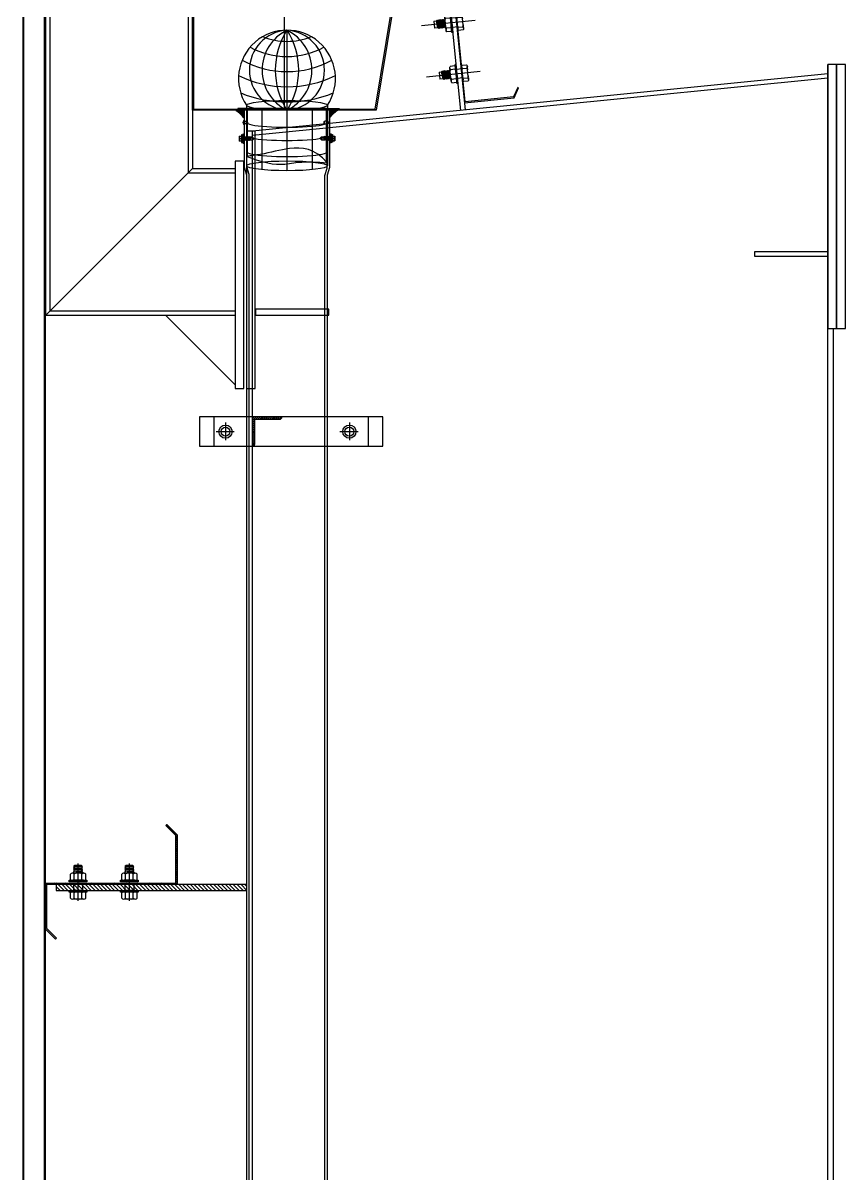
# Model space of a CAD drawing. Header units: inches. Extents: x 315041 to 662841, y -45540 to -35018.
# Drawn here: x 334525.64 to 334536.79, y -35699.84 to -35684.15 of the extents above; entities that cross this region are included whole.
import ezdxf

# ---------------------------------------------------------------- set-up
doc = ezdxf.new("R2010")
doc.units = ezdxf.units.IN
doc.header["$MEASUREMENT"] = 0
doc.linetypes.add('CENTER2', pattern=[28.575, 19.05, -3.175, 3.175, -3.175])
for name, color, linetype in [('2', 2, 'Continuous'), ('251', 251, 'Continuous'), ('2NET-VE', 8, 'Continuous'), ('3', 3, 'Continuous'), ('5', 5, 'Continuous'), ('6', 6, 'Continuous'), ('7', 7, 'Continuous'), ('8', 8, 'Continuous'), ('9', 9, 'Continuous'), ('DOWNPOUT', 52, 'Continuous'), ('flashing', 6, 'Continuous'), ('GIANG', 1, 'Continuous'), ('STRUCTURE', 1, 'Continuous')]:
    doc.layers.add(name, color=color, linetype=linetype)

# ---------------------------------------------------------------- blocks, each defined once
blk = doc.blocks.new('*U235')
at = {"layer": '2NET-VE', "ltscale": 0.5}
for p, q in [((0, 8.3), (9.5, 8.3)), ((22.9, 7.4), (22.9, 7.4)), ((0, -8.3), (9.5, -8.3)), ((22.9, -7.4), (22.9, -7.4))]:
    blk.add_line(p, q, dxfattribs=at)
at = {"layer": '7', "linetype": 'Continuous'}
for p, q in [((21.9, 6.4), (23.1, 7.7)), ((22.3, -6.4), (23.8, 6.4)), ((23.1, 7.7), (23.8, 6.4)), ((23.8, 6.4), (25.1, 7.7)), ((24.3, -6.4), (25.8, 6.4)), ((25.1, 7.7), (25.8, 6.4)), ((25.8, 6.4), (27, 7.7)), ((26.2, -6.4), (27.7, 6.4)), ((27, 7.7), (27.7, 6.4)), ((27.7, 6.4), (28.9, 7.7)), ((28.1, -6.4), (29.6, 6.4)), ((28.9, 7.7), (29.6, 6.4)), ((29.6, 6.4), (30.9, 7.7)), ((30.1, -6.4), (31.6, 6.4)), ((30.1, -6.4), (31.6, 6.4)), ((30.9, 7.7), (31.6, 6.4)), ((31.6, 6.4), (32.8, 7.7)), ((32, -6.4), (33.5, 6.4)), ((32.8, 7.7), (33.5, 6.4)), ((33.5, 6.4), (34.7, 7.7)), ((33.9, -6.4), (35.4, 6.4)), ((33.9, -6.4), (35.4, 6.4)), ((33.9, -6.4), (35.4, 6.4)), ((34.7, 7.7), (35.4, 6.4)), ((35.4, 6.4), (36.7, 7.7)), ((35.9, -6.4), (37.4, 6.4)), ((36.7, 7.7), (37.4, 6.4)), ((41.9, 6.4), (37.4, 6.4)), ((41.9, 6.4), (41.9, -6.4)), ((22.1, -6.4), (21.7, -6.4)), ((22.3, -6.4), (21.9, -6.4)), ((22.3, -6.4), (23.1, -7.7)), ((23.1, -7.7), (24.3, -6.4)), ((24.3, -6.4), (25, -7.7)), ((25, -7.7), (26.2, -6.4)), ((26.2, -6.4), (26.9, -7.7)), ((26.9, -7.7), (28.1, -6.4)), ((28.1, -6.4), (28.9, -7.7)), ((28.9, -7.7), (30.1, -6.4)), ((30.1, -6.4), (30.8, -7.7)), ((30.8, -7.7), (32, -6.4)), ((32, -6.4), (32.7, -7.7)), ((32.7, -7.7), (33.9, -6.4)), ((33.9, -6.4), (34.7, -7.7)), ((34.7, -7.7), (35.9, -6.4)), ((35.9, -6.4), (41.9, -6.4))]:
    blk.add_line(p, q, dxfattribs=at)
at = {"layer": '8', "linetype": 'Continuous'}
for p, q in [((-10.2, 8.8), (-10.2, 11.9)), ((-10.2, -11.9), (-10.2, 11.9)), ((-0.9, 14.9), (-9.3, 14.9)), ((-1.4, 8.8), (-8.9, 8.8)), ((0, 8.8), (0, 11.9)), ((0, -11.9), (0, 11.9)), ((9.5, -17.6), (9.5, 17.6)), ((9.5, 17.6), (11.4, 17.6)), ((11.4, -17.6), (11.4, 17.6)), ((11.4, 8.8), (11.4, 11.9)), ((11.4, -11.9), (11.4, 11.9)), ((12.3, 14.9), (20.7, 14.9)), ((12.8, 8.8), (20.3, 8.8)), ((21.7, 8.8), (21.7, 11.9)), ((21.7, -11.9), (21.7, 11.9)), ((-10.2, -8.8), (-10.2, -11.9)), ((-9.3, -14.9), (-0.9, -14.9)), ((-1.4, -8.8), (-8.9, -8.8)), ((0, -8.8), (0, -11.9)), ((9.5, -17.6), (11.4, -17.6)), ((11.4, -8.8), (11.4, -11.9)), ((20.7, -14.9), (12.3, -14.9)), ((12.8, -8.8), (20.3, -8.8)), ((21.7, -8.8), (21.7, -11.9))]:
    blk.add_line(p, q, dxfattribs=at)
at = {"layer": '8', "ltscale": 10}
blk.add_line((-32.8, 0), (65.5, 0), dxfattribs=at)
at = {"layer": '8', "linetype": 'Continuous'}
for centre, radius, start, end in [((-4.7, 11.9), 5.58, 146.602, 180), ((-6.1, 11.9), 4.1, 180, 228.5476), ((-6.1, 5.7), 4.1, 131.4524, 180), ((-4.1, 11.9), 4.1, 311.4524, 0), ((-4.1, 5.7), 4.1, 0, 48.5476), ((-5.6, 11.9), 5.58, 0, 33.398), ((17, 11.9), 5.58, 146.602, 180), ((15.5, 11.9), 4.1, 180, 228.5476), ((15.5, 5.7), 4.1, 131.4524, 180), ((17.6, 11.9), 4.1, 311.4524, 0), ((17.6, 5.7), 4.1, 0, 48.5476), ((16.1, 11.9), 5.58, 0, 33.398), ((-6.1, -5.7), 4.1, 180, 228.5476), ((-6.1, -11.9), 4.1, 131.4524, 180), ((-4.7, -11.9), 5.58, 180, 213.398), ((-4.1, -5.7), 4.1, 311.4524, 0), ((-4.1, -11.9), 4.1, 0, 48.5476), ((-5.6, -11.9), 5.58, 326.602, 0), ((15.5, -5.7), 4.1, 180, 228.5476), ((15.5, -11.9), 4.1, 131.4524, 180), ((17, -11.9), 5.58, 180, 213.398), ((17.6, -5.7), 4.1, 311.4524, 0), ((17.6, -11.9), 4.1, 0, 48.5476), ((16.1, -11.9), 5.58, 326.602, 0)]:
    blk.add_arc(centre, radius, start, end, dxfattribs=at)
blk = doc.blocks.new('*U234')
at = {"layer": '2NET-VE', "ltscale": 0.5}
for p, q in [((0, 8.3), (9.5, 8.3)), ((22.9, 7.4), (22.9, 7.4)), ((0, -8.3), (9.5, -8.3)), ((22.9, -7.4), (22.9, -7.4))]:
    blk.add_line(p, q, dxfattribs=at)
at = {"layer": '7', "linetype": 'Continuous'}
for p, q in [((21.9, 6.4), (23.1, 7.7)), ((22.3, -6.4), (23.8, 6.4)), ((23.1, 7.7), (23.8, 6.4)), ((23.8, 6.4), (25.1, 7.7)), ((24.3, -6.4), (25.8, 6.4)), ((25.1, 7.7), (25.8, 6.4)), ((25.8, 6.4), (27, 7.7)), ((26.2, -6.4), (27.7, 6.4)), ((27, 7.7), (27.7, 6.4)), ((27.7, 6.4), (28.9, 7.7)), ((28.1, -6.4), (29.6, 6.4)), ((28.9, 7.7), (29.6, 6.4)), ((29.6, 6.4), (30.9, 7.7)), ((30.1, -6.4), (31.6, 6.4)), ((30.1, -6.4), (31.6, 6.4)), ((30.9, 7.7), (31.6, 6.4)), ((31.6, 6.4), (32.8, 7.7)), ((32, -6.4), (33.5, 6.4)), ((32.8, 7.7), (33.5, 6.4)), ((33.5, 6.4), (34.7, 7.7)), ((33.9, -6.4), (35.4, 6.4)), ((33.9, -6.4), (35.4, 6.4)), ((33.9, -6.4), (35.4, 6.4)), ((34.7, 7.7), (35.4, 6.4)), ((35.4, 6.4), (36.7, 7.7)), ((35.9, -6.4), (37.4, 6.4)), ((36.7, 7.7), (37.4, 6.4)), ((41.9, 6.4), (37.4, 6.4)), ((41.9, 6.4), (41.9, -6.4)), ((22.1, -6.4), (21.7, -6.4)), ((22.3, -6.4), (21.9, -6.4)), ((22.3, -6.4), (23.1, -7.7)), ((23.1, -7.7), (24.3, -6.4)), ((24.3, -6.4), (25, -7.7)), ((25, -7.7), (26.2, -6.4)), ((26.2, -6.4), (26.9, -7.7)), ((26.9, -7.7), (28.1, -6.4)), ((28.1, -6.4), (28.9, -7.7)), ((28.9, -7.7), (30.1, -6.4)), ((30.1, -6.4), (30.8, -7.7)), ((30.8, -7.7), (32, -6.4)), ((32, -6.4), (32.7, -7.7)), ((32.7, -7.7), (33.9, -6.4)), ((33.9, -6.4), (34.7, -7.7)), ((34.7, -7.7), (35.9, -6.4)), ((35.9, -6.4), (41.9, -6.4))]:
    blk.add_line(p, q, dxfattribs=at)
at = {"layer": '8', "linetype": 'Continuous'}
for p, q in [((-10.2, 8.8), (-10.2, 11.9)), ((-10.2, -11.9), (-10.2, 11.9)), ((-0.9, 14.9), (-9.3, 14.9)), ((-1.4, 8.8), (-8.9, 8.8)), ((0, 8.8), (0, 11.9)), ((0, -11.9), (0, 11.9)), ((9.5, -17.6), (9.5, 17.6)), ((9.5, 17.6), (11.4, 17.6)), ((11.4, -17.6), (11.4, 17.6)), ((11.4, 8.8), (11.4, 11.9)), ((11.4, -11.9), (11.4, 11.9)), ((12.3, 14.9), (20.7, 14.9)), ((12.8, 8.8), (20.3, 8.8)), ((21.7, 8.8), (21.7, 11.9)), ((21.7, -11.9), (21.7, 11.9)), ((-10.2, -8.8), (-10.2, -11.9)), ((-9.3, -14.9), (-0.9, -14.9)), ((-1.4, -8.8), (-8.9, -8.8)), ((0, -8.8), (0, -11.9)), ((9.5, -17.6), (11.4, -17.6)), ((11.4, -8.8), (11.4, -11.9)), ((20.7, -14.9), (12.3, -14.9)), ((12.8, -8.8), (20.3, -8.8)), ((21.7, -8.8), (21.7, -11.9))]:
    blk.add_line(p, q, dxfattribs=at)
at = {"layer": '8', "ltscale": 10}
blk.add_line((-32.8, 0), (65.5, 0), dxfattribs=at)
at = {"layer": '8', "linetype": 'Continuous'}
for centre, radius, start, end in [((-4.7, 11.9), 5.58, 146.602, 180), ((-6.1, 11.9), 4.1, 180, 228.5476), ((-6.1, 5.7), 4.1, 131.4524, 180), ((-4.1, 11.9), 4.1, 311.4524, 0), ((-4.1, 5.7), 4.1, 0, 48.5476), ((-5.6, 11.9), 5.58, 0, 33.398), ((17, 11.9), 5.58, 146.602, 180), ((15.5, 11.9), 4.1, 180, 228.5476), ((15.5, 5.7), 4.1, 131.4524, 180), ((17.6, 11.9), 4.1, 311.4524, 0), ((17.6, 5.7), 4.1, 0, 48.5476), ((16.1, 11.9), 5.58, 0, 33.398), ((-6.1, -5.7), 4.1, 180, 228.5476), ((-6.1, -11.9), 4.1, 131.4524, 180), ((-4.7, -11.9), 5.58, 180, 213.398), ((-4.1, -5.7), 4.1, 311.4524, 0), ((-4.1, -11.9), 4.1, 0, 48.5476), ((-5.6, -11.9), 5.58, 326.602, 0), ((15.5, -5.7), 4.1, 180, 228.5476), ((15.5, -11.9), 4.1, 131.4524, 180), ((17, -11.9), 5.58, 180, 213.398), ((17.6, -5.7), 4.1, 311.4524, 0), ((17.6, -11.9), 4.1, 0, 48.5476), ((16.1, -11.9), 5.58, 326.602, 0)]:
    blk.add_arc(centre, radius, start, end, dxfattribs=at)
blk = doc.blocks.new('XM150')
at = {"layer": '2', "ltscale": 0.015}
for p, q in [((68.9, 180), (0.9, 180)), ((0.9, 1.1), (0.9, 180)), ((2, 178.9), (2, 0)), ((2, 178.9), (68.3, 178.9)), ((75.4, 166.5), (68.3, 178.9)), ((68.9, 180), (76.4, 167)), ((76.4, 167), (75.4, 166.5)), ((-73.5, 13), (-72.5, 13.5)), ((-66, 0), (-73.5, 13)), ((-72.5, 13.5), (-65.4, 1.1)), ((2, 0), (-66, 0)), ((-65.4, 1.1), (0.9, 1.1))]:
    blk.add_line(p, q, dxfattribs=at)
at = {"layer": '5'}
blk.add_lwpolyline([(8, -10), (8, 140), (2, 140), (2, -10), (8, -10)], close=True, dxfattribs=at)
at = {"layer": 'GIANG', "xscale": 0.7499999999999999, "yscale": 0.7499999999999999, "zscale": 0.7499999999999999}
for name, p in [('*U235', (0.9, 110)), ('*U234', (0.9, 40))]:
    blk.add_blockref(name, p, dxfattribs=at)
blk = doc.blocks.new('*U246')
at = {"layer": '2', "xscale": 0.008333333333333337, "yscale": 0.008333333333333337, "zscale": 0.008333333333333337, "rotation": 8.530765610063296}
blk.add_blockref('XM150', (0.118, -0.699), dxfattribs=at)
blk = doc.blocks.new('*U247')
at = {"layer": '2', "color": 0, "linetype": 'ByBlock', "lineweight": -2, "transparency": 16777216}
blk.add_blockref('*U246', (0, 0), dxfattribs=at)
blk = doc.blocks.new('*U240')
at = {"layer": '2', "xscale": 0.008333333333333337, "yscale": 0.008333333333333337, "zscale": 0.008333333333333337, "rotation": 8.530765610063296}
blk.add_blockref('XM150', (0.118, -0.699), dxfattribs=at)
blk = doc.blocks.new('*U241')
at = {"layer": '2', "color": 0, "linetype": 'ByBlock', "lineweight": -2, "transparency": 16777216}
blk.add_blockref('*U240', (0, 0), dxfattribs=at)
blk = doc.blocks.new('A$C6A7930B6')
at = {"layer": '2'}
h = blk.add_hatch(dxfattribs=at)
h.set_pattern_fill('ANSI31', color=256, scale=0.125, angle=-90, style=0)
h.set_pattern_definition([(315, (3303.04439, 11524.56439), (0.011048543456, 0.011048543456), [])])
h.paths.add_polyline_path([(1.5, 1.185), (1.5, 0.619), (0.016, 0.619), (0.016, 0.124), (0.129, 0.011), (0.118, 0), (0, 0.118), (0, 0.635), (1.484, 0.635), (1.484, 1.179), (1.371, 1.292), (1.382, 1.303)])
at = {"layer": '251'}
h = blk.add_hatch(color=256, dxfattribs=at)
h.paths.add_polyline_path([(0.314, 0.668), (0.31, 0.668, 0.192582), (0.332, 0.676, 0.192582), (0.353, 0.668)])
h.paths.add_polyline_path([(0.397, 0.668, 0.192582), (0.418, 0.676, 0.192582), (0.44, 0.668)])
h = blk.add_hatch(color=256, dxfattribs=at)
h.paths.add_polyline_path([(0.898, 0.668), (0.893, 0.668, 0.192582), (0.915, 0.676, 0.192582), (0.937, 0.668)])
h.paths.add_polyline_path([(0.98, 0.668, 0.192582), (1.002, 0.676, 0.192582), (1.023, 0.668)])
h = blk.add_hatch(color=256, dxfattribs=at)
h.paths.add_polyline_path([(0.314, 0.455), (0.31, 0.455, 0.192582), (0.332, 0.464, 0.192582), (0.353, 0.455)])
h.paths.add_polyline_path([(0.397, 0.455, 0.192582), (0.418, 0.464, 0.192582), (0.44, 0.455)])
h = blk.add_hatch(color=256, dxfattribs=at)
h.paths.add_polyline_path([(0.898, 0.455), (0.893, 0.455, 0.192582), (0.915, 0.464, 0.192582), (0.937, 0.455)])
h.paths.add_polyline_path([(0.98, 0.455, 0.192582), (1.002, 0.464, 0.192582), (1.023, 0.455)])
at = {"layer": '9', "linetype": 'Continuous'}
h = blk.add_hatch(dxfattribs=at)
h.set_pattern_fill('ANSI31', color=250, scale=0.25, angle=-90, style=0)
h.set_pattern_definition([(315, (3302.900187, 11527.014995), (0.02209708691, 0.02209708691), [])])
h.paths.add_polyline_path([(2.292, 0.552), (2.292, 0.619), (0.125, 0.619), (0.125, 0.552)])
at = {"layer": '2'}
blk.add_lwpolyline([(1.5, 1.185), (1.5, 0.619), (0.016, 0.619), (0.016, 0.124), (0.129, 0.011), (0.118, 0), (0, 0.118), (0, 0.635), (1.484, 0.635), (1.484, 1.179), (1.371, 1.292), (1.382, 1.303)], close=True, dxfattribs=at)
at = {"layer": '5', "linetype": 'CENTER2', "ltscale": 0.2}
for p, q in [((0.375, 0.436), (0.375, 0.859)), ((0.958, 0.436), (0.958, 0.859))]:
    blk.add_line(p, q, dxfattribs=at)
at = {"layer": '6'}
blk.add_lwpolyline([(2.292, 0.552), (2.292, 0.619), (0.125, 0.619), (0.125, 0.552), (2.292, 0.552)], dxfattribs=at)
at = {"layer": '8'}
for p, q in [((0.335, 0.832), (0.325, 0.824)), ((0.325, 0.824), (0.335, 0.817)), ((0.415, 0.837), (0.335, 0.837)), ((0.335, 0.832), (0.335, 0.837)), ((0.335, 0.832), (0.375, 0.835)), ((0.375, 0.837), (0.375, 0.835)), ((0.375, 0.835), (0.375, 0.837)), ((0.415, 0.837), (0.42, 0.83)), ((0.42, 0.83), (0.415, 0.825)), ((0.918, 0.832), (0.908, 0.824)), ((0.908, 0.824), (0.918, 0.817)), ((0.998, 0.837), (0.918, 0.837)), ((0.918, 0.832), (0.918, 0.837)), ((0.918, 0.832), (0.958, 0.835)), ((0.958, 0.837), (0.958, 0.835)), ((0.958, 0.835), (0.958, 0.837)), ((0.998, 0.837), (1.003, 0.83)), ((1.003, 0.83), (0.998, 0.825)), ((0.288, 0.676), (0.288, 0.739)), ((0.44, 0.748), (0.31, 0.748)), ((0.436, 0.668), (0.314, 0.668)), ((0.335, 0.772), (0.325, 0.764)), ((0.325, 0.764), (0.325, 0.748)), ((0.332, 0.676), (0.332, 0.739)), ((0.332, 0.676), (0.332, 0.739)), ((0.35, 0.759), (0.415, 0.765)), ((0.425, 0.759), (0.35, 0.759)), ((0.415, 0.78), (0.425, 0.774)), ((0.425, 0.774), (0.415, 0.765)), ((0.415, 0.765), (0.425, 0.759)), ((0.418, 0.676), (0.418, 0.739)), ((0.425, 0.759), (0.425, 0.748)), ((0.462, 0.676), (0.462, 0.739)), ((0.872, 0.676), (0.872, 0.739)), ((1.023, 0.748), (0.893, 0.748)), ((1.019, 0.668), (0.898, 0.668)), ((0.918, 0.772), (0.908, 0.764)), ((0.908, 0.764), (0.908, 0.748)), ((0.915, 0.676), (0.915, 0.739)), ((0.915, 0.676), (0.915, 0.739)), ((0.933, 0.759), (0.998, 0.765)), ((1.008, 0.759), (0.933, 0.759)), ((0.998, 0.78), (1.008, 0.774)), ((1.008, 0.774), (0.998, 0.765)), ((0.998, 0.765), (1.008, 0.759)), ((1.002, 0.676), (1.002, 0.739)), ((1.008, 0.759), (1.008, 0.748)), ((1.045, 0.676), (1.045, 0.739)), ((0.288, 0.464), (0.288, 0.526)), ((0.44, 0.535), (0.31, 0.535)), ((0.436, 0.552), (0.314, 0.552)), ((0.325, 0.635), (0.325, 0.552)), ((0.332, 0.464), (0.332, 0.526)), ((0.332, 0.464), (0.332, 0.526)), ((0.418, 0.464), (0.418, 0.526)), ((0.425, 0.635), (0.425, 0.552)), ((0.462, 0.464), (0.462, 0.526)), ((0.872, 0.464), (0.872, 0.526)), ((1.023, 0.535), (0.893, 0.535)), ((1.019, 0.552), (0.898, 0.552)), ((0.908, 0.635), (0.908, 0.552)), ((0.915, 0.464), (0.915, 0.526)), ((0.915, 0.464), (0.915, 0.526)), ((1.002, 0.464), (1.002, 0.526)), ((1.008, 0.635), (1.008, 0.552)), ((1.045, 0.464), (1.045, 0.526)), ((0.436, 0.455), (0.314, 0.455)), ((1.019, 0.455), (0.898, 0.455))]:
    blk.add_line(p, q, dxfattribs=at)
for points in [[(0.335, 0.817), (0.325, 0.809), (0.335, 0.802), (0.415, 0.81), (0.425, 0.819), (0.415, 0.825)], [(0.335, 0.802), (0.325, 0.794), (0.335, 0.787), (0.415, 0.795), (0.425, 0.804), (0.415, 0.81)], [(0.335, 0.787), (0.325, 0.779), (0.335, 0.772), (0.415, 0.78), (0.425, 0.789), (0.415, 0.795)], [(0.918, 0.817), (0.908, 0.809), (0.918, 0.802), (0.998, 0.81), (1.008, 0.819), (0.998, 0.825)], [(0.918, 0.802), (0.908, 0.794), (0.918, 0.787), (0.998, 0.795), (1.008, 0.804), (0.998, 0.81)], [(0.918, 0.787), (0.908, 0.779), (0.918, 0.772), (0.998, 0.78), (1.008, 0.789), (0.998, 0.795)], [(0.275, 0.65), (0.275, 0.668), (0.475, 0.668), (0.475, 0.65)], [(0.859, 0.65), (0.859, 0.668), (1.058, 0.668), (1.058, 0.65)], [(0.275, 0.535), (0.275, 0.552), (0.475, 0.552), (0.475, 0.535)], [(0.859, 0.535), (0.859, 0.552), (1.058, 0.552), (1.058, 0.535)]]:
    blk.add_lwpolyline(points, close=True, dxfattribs=at)
for centre, start, end in [((0.31, 0.716), 46.3972, 133.6028), ((0.31, 0.699), 226.3972, 313.6028), ((0.353, 0.716), 90, 133.6028), ((0.353, 0.699), 226.3972, 270), ((0.397, 0.716), 46.3972, 90), ((0.397, 0.699), 270, 313.6028), ((0.44, 0.716), 46.3972, 133.6028), ((0.44, 0.699), 226.3972, 313.6028), ((0.893, 0.716), 46.3972, 133.6028), ((0.893, 0.699), 226.3972, 313.6028), ((0.937, 0.716), 90, 133.6028), ((0.937, 0.699), 226.3972, 270), ((0.98, 0.716), 46.3972, 90), ((0.98, 0.699), 270, 313.6028), ((1.023, 0.716), 46.3972, 133.6028), ((1.023, 0.699), 226.3972, 313.6028), ((0.31, 0.503), 46.3972, 133.6028), ((0.353, 0.503), 90, 133.6028), ((0.397, 0.503), 46.3972, 90), ((0.44, 0.503), 46.3972, 133.6028), ((0.893, 0.503), 46.3972, 133.6028), ((0.937, 0.503), 90, 133.6028), ((0.98, 0.503), 46.3972, 90), ((1.023, 0.503), 46.3972, 133.6028), ((0.31, 0.486), 226.3972, 313.6028), ((0.353, 0.486), 226.3972, 270), ((0.397, 0.486), 270, 313.6028), ((0.44, 0.486), 226.3972, 313.6028), ((0.893, 0.486), 226.3972, 313.6028), ((0.937, 0.486), 226.3972, 270), ((0.98, 0.486), 270, 313.6028), ((1.023, 0.486), 226.3972, 313.6028)]:
    blk.add_arc(centre, 0.0314, start, end, dxfattribs=at)
blk = doc.blocks.new('A$C3213453A')
at = {"layer": '2'}
blk.add_blockref('A$C6A7930B6', (0, 182.776), dxfattribs=at)
blk = doc.blocks.new('Short_Self_drilling')
at = {"layer": 'STRUCTURE', "color": 1, "linetype": 'Continuous'}
for p, q in [((6.4, 1.7), (-6.4, 1.7)), ((5.1, 3.8), (-5.1, 3.8)), ((-2.6, 2.9), (-5.1, 2.9)), ((-3.4, 3.8), (-3.4, 6.8)), ((3, 7.2), (-3, 7.2)), ((2.6, 2.9), (-2.6, 2.9)), ((-2.1, 2.8), (-2.1, 2.9)), ((6.3, 0), (0, 0)), ((2.2, 2.8), (2.2, 2.9)), ((2.2, -0.5), (2.2, 0)), ((5.1, 2.9), (2.6, 2.9)), ((3.4, 3.8), (3.4, 6.8)), ((3, -1.2), (-2.7, -0.2)), ((3, -2.7), (-2.7, -1.8)), ((3, -4.2), (-2.7, -3.3)), ((3, -5.8), (-2.7, -4.8)), ((3, -7.3), (-2.7, -6.3)), ((-1.9, -8), (-2.7, -7.9)), ((-2.1, -1.4), (-2.1, -0.9)), ((-2.1, -2.9), (-2.1, -2.4)), ((-2.1, -4.4), (-2.1, -3.9)), ((-2.1, -6), (-2.1, -5.4)), ((-2.1, -7.5), (-2.1, -7)), ((-2.1, -12.3), (-2.1, -8.5)), ((3, -8.8), (-1.1, -8.1)), ((2.1, -12.3), (2.1, -9.1)), ((2.2, -2), (2.2, -1.5)), ((2.2, -3.6), (2.2, -3)), ((2.2, -5.1), (2.2, -4.6)), ((2.2, -6.6), (2.2, -6.1)), ((2.2, -8.1), (2.2, -7.6))]:
    blk.add_line(p, q, dxfattribs=at)
blk.add_lwpolyline([(6.4, 1.3), (6.4, 1.7), (2.1, 2.8), (-2.1, 2.8), (-6.4, 1.7), (-6.4, 1.3)], close=True, dxfattribs=at)
for points in [[(-6.4, 1.3, -0.088869), (-6.3, 0), (0, 0)], [(-0.1, 3.8), (-0.3, 6.2, 0.338878), (-3.1, 6.2), (-3.3, 3.8)], [(3.3, 3.8), (3.1, 6.2, 0.338878), (0.3, 6.2), (0.1, 3.8)], [(2.1, -12.3), (0.2, -14.2, -0.333596), (-0.2, -14.2), (-2.1, -12.3)], [(-0.1, -14), (-1, -12.2, -0.148657), (-1.4, -11.2), (-2, -7.7, -0.815006), (-1.2, -7.8, 0.150833), (-0.8, -8.7)], [(2.1, -12.3), (1.7, -11.7, 0.52242), (0.9, -11.7), (-0.2, -14.2)]]:
    blk.add_lwpolyline(points, format="xyb", dxfattribs=at)
for points in [[(3, -1.2), (2.2, -1.5), (-2.1, -0.8), (-2.7, -0.2), (-2.4, 0)], [(3, -2.7), (2.2, -3), (-2.1, -2.4), (-2.7, -1.8), (-2.1, -1.4), (2.2, -2), (3, -2.7)], [(3, -4.2), (2.2, -4.6), (-2.1, -3.9), (-2.7, -3.3), (-2.1, -2.9), (2.2, -3.6), (3, -4.2)], [(3, -5.8), (2.2, -6.1), (-2.1, -5.4), (-2.7, -4.8), (-2.1, -4.4), (2.2, -5.1), (3, -5.8)], [(3, -7.3), (2.2, -7.6), (-2.1, -7), (-2.7, -6.3), (-2.1, -6), (2.2, -6.6), (3, -7.3)], [(-1.8, -8.5), (-2.1, -8.5), (-2.7, -7.9), (-2.1, -7.5), (-1.8, -7.5)], [(-1.3, -7.6), (2.2, -8.1), (3, -8.8)], [(-1.2, 0), (2.2, -0.5), (3, -1.2)], [(3, -8.8), (2.2, -9.1), (-0.8, -8.7)]]:
    blk.add_lwpolyline(points, dxfattribs=at)
for centre, radius, start, end in [((-5, 3.3), 0.455, 109.7949, 250.2674), ((-3, 6.8), 0.429, 90.0311, 180.0311), ((3, 6.8), 0.429, 0.0311, 90.0311), ((5.1, 3.3), 0.435, 279.7276, 80.3347), ((10, 0.2), 3.74, 162.2963, 182.6103)]:
    blk.add_arc(centre, radius, start, end, dxfattribs=at)
blk = doc.blocks.new('RIVET')
at = {"color": 8}
for p, q in [((-3.9, 1.1), (-4.2, 0)), ((-4.2, 0), (-3.9, -1.1)), ((-3.9, -1.1), (-3.9, 1.1)), ((-3.5, -1.3), (-3.5, 1.3)), ((-1, -1.2), (-1, 1.3)), ((-1, 1.3), (-0.1, 1.3)), ((0, 1.3), (0, 2.4)), ((0, -1.3), (0, 1.3)), ((0.1, 2.5), (0.1, 2.5)), ((0.1, 2.5), (0.7, 1.4)), ((0.1, -2.5), (0.1, 2.5)), ((0.7, 1.1), (0.7, -1.1)), ((0.9, 0.7), (0.7, 0.7)), ((0.9, -0.7), (0.9, 0.7)), ((-0.1, -1.2), (-1, -1.2)), ((0, -2.4), (0, -1.3)), ((0.7, -1.4), (0.1, -2.5)), ((0.1, -2.5), (0.1, -2.5)), ((0.9, -0.7), (0.7, -0.7))]:
    blk.add_line(p, q, dxfattribs=at)
for centre, radius, start, end in [((-3.4, 0.7), 0.634, 101.5667, 142.2309), ((-2.5, -0.1), 1.78, 64.6352, 125.2369), ((-0.9, 3), 1.71, 240.4783, 268.3625), ((-0.1, 1.3), 0.0625, 270, 0), ((0.1, 2.4), 0.0625, 90, 180), ((0.1, 2.4), 0.0625, 26.5651, 90), ((0.1, 1.1), 0.625, 0, 26.5651), ((5.4, 0.6), 4.45, 179.0778, 187.9518), ((5.8, -0.6), 4.85, 172.415, 180.5555), ((-3.4, -0.7), 0.634, 217.7691, 258.4333), ((-2.5, 0.1), 1.78, 234.7631, 295.3648), ((-0.9, -3), 1.71, 91.6375, 119.5217), ((-0.1, -1.3), 0.0625, 0, 90), ((0.1, -2.4), 0.0625, 180, 270), ((0.1, -2.4), 0.0625, 270, 333.4349), ((0.1, -1.1), 0.625, 333.4349, 0)]:
    blk.add_arc(centre, radius, start, end, dxfattribs=at)
blk = doc.blocks.new('A$C074D4DC8')
at = {"color": 9}
for p, q in [((80, 232.2), (80, 100)), ((13.2, 108.1), (13.2, 8.1)), ((38.4, 101.8), (38.4, 1.8)), ((80, 100), (80, 0)), ((121.6, 101.8), (121.6, 1.8)), ((146.8, 108.1), (146.8, 8.1))]:
    blk.add_line(p, q, dxfattribs=at)
for centre, radius, start, end in [((80, 152.2), 80, 326.5995, 213.4005), ((84.2, 166.1), 66.2, 93.6886, 266.3114), ((112.4, 166.1), 73.6, 116.1115, 243.8885), ((183.7, 166.1), 123, 147.491, 212.509), ((-23.7, 166.1), 123, 327.491, 32.509), ((47.6, 166.1), 73.6, 296.1115, 63.8885), ((75.7, 166.1), 66.2, 273.6886, 86.3114), ((80, 318.7), 105, 247.6912, 292.3088), ((80, 318.7), 130, 241.9999, 298.0001), ((80, 318.7), 155, 241.4707, 298.5293), ((80, 318.7), 180, 243.6718, 296.3282), ((80, 318.7), 205, 248.1186, 291.8814)]:
    blk.add_arc(centre, radius, start, end, dxfattribs=at)
for centre in [(80, 108.1), (80, 8.1)]:
    blk.add_ellipse(centre, major_axis=(-66.8, 0), ratio=0.12167, dxfattribs=at)
for centre in [(80, 79.9), (80, 58.1), (80, 31.6)]:
    blk.add_ellipse(centre, major_axis=(-66.8, 0), ratio=0.12167, start_param=0, end_param=3.141593, dxfattribs=at)
blk = doc.blocks.new('PHEU THU NUOC')
at = {"color": 8}
blk.add_line((312268.65, -34593.71), (312298.08, -34593.71), dxfattribs=at)
for points in [[(312268.65, -34613.62), (312268.65, -34593.71), (312264, -34593.71), (312264, -34593.95), (312268.41, -34593.95), (312268.41, -34613.9)], [(312298.08, -34611.73), (312298.08, -34593.71), (312301.66, -34593.71), (312301.66, -34593.95), (312298.32, -34593.95), (312298.32, -34611.77)]]:
    blk.add_lwpolyline(points, dxfattribs=at)
blk.add_open_spline([(312268.41, -34613.9), (312273.09, -34608.52), (312281.23, -34607.66), (312290.79, -34610.54), (312296.65, -34611.33), (312298.32, -34611.55)], degree=3, knots=[0, 0, 0, 0, 20.015853, 34.788778, 40.675458, 40.675458, 40.675458, 40.675458], dxfattribs=at)
blk.add_spline([(312298.32, -34611.55), (312285.73, -34614.49), (312279.24, -34613.76), (312268.41, -34613.9)], degree=3, dxfattribs=at)
blk = doc.blocks.new('ống xối 111')
h = blk.add_hatch()
h.set_pattern_fill('ANSI31', color=1, scale=0.15, style=0)
h.set_pattern_definition([(45, (315045.45221, -35514.688858), (-0.013258252147, 0.013258252147), [])])
edge = h.paths.add_edge_path()
edge.add_line((325475.469, -36684.83), (325475.069, -36684.83))
edge.add_line((325475.069, -36684.83), (325475.069, -36685.23))
edge.add_arc((325475.069, -36685.2), 0.03, 270, 360)
edge.add_line((325475.099, -36685.2), (325475.099, -36684.86))
edge.add_line((325475.099, -36684.86), (325475.439, -36684.86))
edge.add_arc((325475.439, -36684.83), 0.03, 270, 360)
at = {"layer": '2'}
h = blk.add_hatch(color=142, dxfattribs=at)
edge = h.paths.add_edge_path()
edge.add_arc((325474.616, -36680.987), 0.412, 35.5171, 56.0419)
edge.add_line((325474.847, -36680.645), (325474.952, -36680.645))
edge.add_line((325474.952, -36680.645), (325474.952, -36680.747))
h = blk.add_hatch(color=142, dxfattribs=at)
edge = h.paths.add_edge_path()
edge.add_arc((325474.616, -36680.996), 0.412, 35.5171, 56.0419)
edge.add_line((325474.847, -36680.654), (325474.952, -36680.654))
edge.add_line((325474.952, -36680.654), (325474.952, -36680.756))
h = blk.add_hatch(color=142, dxfattribs=at)
edge = h.paths.add_edge_path()
edge.add_arc((325476.458, -36680.987), 0.412, 483.9581, 504.4829, ccw=False)
edge.add_line((325476.228, -36680.645), (325476.123, -36680.645))
edge.add_line((325476.123, -36680.645), (325476.123, -36680.747))
at = {"color": 2}
blk.add_lwpolyline([(325474.344, -36685.23), (325476.844, -36685.23), (325476.844, -36684.83), (325474.344, -36684.83)], close=True, dxfattribs=at)
at = {"color": 1}
blk.add_lwpolyline([(325475.469, -36684.83), (325475.069, -36684.83), (325475.069, -36685.23), (325475.069, -36685.23, 0.414214), (325475.099, -36685.2), (325475.099, -36684.86), (325475.439, -36684.86, 0.414214), (325475.469, -36684.83)], format="xyb", close=True, dxfattribs=at)
at = {"layer": '2', "color": 142}
for points in [[(325474.847, -36680.645), (325474.952, -36680.645), (325474.952, -36680.747, 0.089796)], [(325474.847, -36680.654), (325474.952, -36680.654), (325474.952, -36680.756, 0.089796)], [(325476.228, -36680.645), (325476.123, -36680.645), (325476.123, -36680.747, -0.089796)]]:
    blk.add_lwpolyline(points, format="xyb", close=True, dxfattribs=at)
at = {"layer": 'DOWNPOUT', "color": 1, "true_color": 0xfa051e}
for p, q in [((325474.699, -36684.904), (325474.699, -36685.144)), ((325474.571, -36685.03), (325474.819, -36685.03)), ((325476.26, -36685.03), (325476.507, -36685.03))]:
    blk.add_line(p, q, dxfattribs=at)
at = {"layer": 'DOWNPOUT', "color": 222}
blk.add_lwpolyline([(325476.089, -36720.647), (325476.089, -36681.526), (325476.123, -36681.424), (325476.123, -36680.645), (325474.952, -36680.645), (325474.952, -36681.424), (325474.986, -36681.526), (325474.986, -36720.647)], close=True, dxfattribs=at)
for points in [[(325475.023, -36720.647), (325475.023, -36681.52), (325474.988, -36681.418), (325474.988, -36680.645)], [(325476.052, -36720.647), (325476.052, -36681.537), (325476.087, -36681.435), (325476.087, -36680.663)]]:
    blk.add_lwpolyline(points, dxfattribs=at)
at = {"layer": 'DOWNPOUT', "color": 1, "true_color": 0xfa051e}
blk.add_lwpolyline([(325474.54, -36685.23), (325476.647, -36685.23), (325476.647, -36684.83), (325474.54, -36684.83)], close=True, dxfattribs=at)
for centre, radius in [((325474.699, -36685.03), 0.09), ((325474.699, -36685.03), 0.06), ((325476.388, -36685.03), 0.09), ((325476.388, -36685.03), 0.06)]:
    blk.add_circle(centre, radius, dxfattribs=at)
at = {"color": 9, "xscale": 0.0082580074085854, "yscale": 0.008258007379481569, "zscale": 0.008258007381315111}
blk.add_blockref('A$C074D4DC8', (325474.877, -36681.471), dxfattribs=at)
at = {"color": 9, "linetype": 'Continuous', "xscale": -0.03666666668141261, "yscale": 0.03666666666686069, "zscale": 0.03666666666666667}
blk.add_blockref('PHEU THU NUOC', (336925.928, -35412.185), dxfattribs=at)
at = {"color": 1}
for p, xscale, yscale, zscale, rotation in [((325474.952, -36681.034), 0.00945145031214113, 0.009451450314372778, 0.009451450315065427, 89.96887302350342), ((325476.123, -36681.03), -0.00945145031214113, 0.009451450365304481, 0.009451450340136055, 270.0311269764966)]:
    blk.add_blockref('Short_Self_drilling', p, dxfattribs=dict(at, xscale=xscale, yscale=yscale, zscale=zscale, rotation=rotation))
at = {"layer": 'flashing', "color": 0, "ltscale": 500}
for p, xscale, yscale, zscale in [((325474.952, -36680.813), -0.01148613751865923, 0.01148613760597073, 0.01148613756613756), ((325476.087, -36680.813), 0.01148613751865923, 0.01148613751138328, 0.01148613751167431)]:
    blk.add_blockref('RIVET', p, dxfattribs=dict(at, xscale=xscale, yscale=yscale, zscale=zscale))

msp = doc.modelspace()

# ---------------------------------------------------------------- linework, layer by layer
at = {"color": 8}
msp.add_line((334529.2021, -35685.319), (334529.2021, -35682.1255), dxfattribs=at)
at = {"color": 1}
msp.add_lwpolyline([(334527.9643, -35682.8377), (334527.9643, -35685.319), (334530.4399, -35685.319), (334530.7397, -35683.4988), (334531.5506, -35683.4177), (334531.5521, -35683.4326), (334530.7526, -35683.5126), (334530.4526, -35685.334), (334527.9493, -35685.334), (334527.9493, -35682.8377)], close=True, dxfattribs=at)
at = {"layer": '2'}
msp.add_line((334526.0093, -35688.069), (334526.0093, -35655.3117), dxfattribs=at)
at = {"layer": '2', "color": 9}
for p, q in [((334527.8893, -35655.3117), (334527.8893, -35686.189)), ((334536.6094, -35684.8364), (334528.7694, -35685.6204)), ((334536.6094, -35767.3317), (334536.6094, -35684.7124)), ((334536.6094, -35684.8967), (334528.7694, -35685.6807)), ((334528.7694, -35767.3317), (334528.7694, -35685.6204)), ((334525.9493, -35688.129), (334527.9493, -35686.129)), ((334527.8893, -35686.189), (334528.5294, -35686.189)), ((334527.9493, -35686.129), (334528.5294, -35686.129)), ((334525.9493, -35688.129), (334528.5294, -35688.129)), ((334526.0093, -35688.069), (334528.5294, -35688.069)), ((334528.5294, -35689.079), (334527.5794, -35688.129)), ((334536.6894, -35767.3317), (334536.6894, -35688.3124)), ((334528.6894, -35767.3317), (334528.6894, -35689.129))]:
    msp.add_line(p, q, dxfattribs=at)
msp.add_lwpolyline([(334525.9493, -35688.129), (334525.9493, -35655.2517), (334527.9493, -35655.2517), (334527.9493, -35686.129)], dxfattribs=at)
for points in [[(334536.6094, -35684.7124), (334536.6094, -35688.3124), (334536.7294, -35688.3124), (334536.7294, -35684.7124)], [(334536.7294, -35684.7124), (334536.7294, -35688.3124), (334536.8494, -35688.3124), (334536.8494, -35684.7124)], [(334528.686, -35689.129), (334528.806, -35689.129), (334528.806, -35685.6204), (334528.686, -35685.6204)], [(334528.5294, -35689.129), (334528.6494, -35689.129), (334528.6494, -35686.029), (334528.5294, -35686.029)], [(334535.6094, -35687.3248), (334536.6094, -35687.3248), (334536.6094, -35687.2648), (334535.6094, -35687.2648)], [(334528.8094, -35688.129), (334529.8094, -35688.129), (334529.8094, -35688.049), (334528.8094, -35688.049)]]:
    msp.add_lwpolyline(points, close=True, dxfattribs=at)
at = {"layer": '3'}
msp.add_lwpolyline([(334525.6395, -35900.0572), (334525.6395, -35655.2317), (334525.9394, -35655.2317), (334525.9394, -35900.0572)], close=True, dxfattribs=at)
msp.add_lwpolyline([(334525.6495, -35900.0572), (334525.6495, -35655.2417), (334525.9294, -35655.2417), (334525.9294, -35900.0572)], dxfattribs=at)
at = {"layer": 'DOWNPOUT', "color": 1, "true_color": 0xfa051e}
msp.add_line((334530.0881, -35689.5932), (334530.0881, -35689.8335), dxfattribs=at)

# ---------------------------------------------------------------- block references
at = {"color": 2}
msp.add_blockref('ống xối 111', (9053.7001, 995.3109), dxfattribs=at)
at = {"layer": '2', "xscale": -1.200000000030289, "yscale": 1.200000000011642, "zscale": 1.2, "rotation": 14.24135874693497}
for name in ['*U247', '*U241']:
    msp.add_blockref(name, (334531.608, -35684.3818), dxfattribs=at)
at = {"layer": '2', "xscale": 1.200000000011642, "yscale": 1.200000000011642, "zscale": 1.2}
msp.add_blockref('A$C3213453A', (334525.9395, -35915.9717), dxfattribs=at)

doc.saveas('drawing.dxf')
